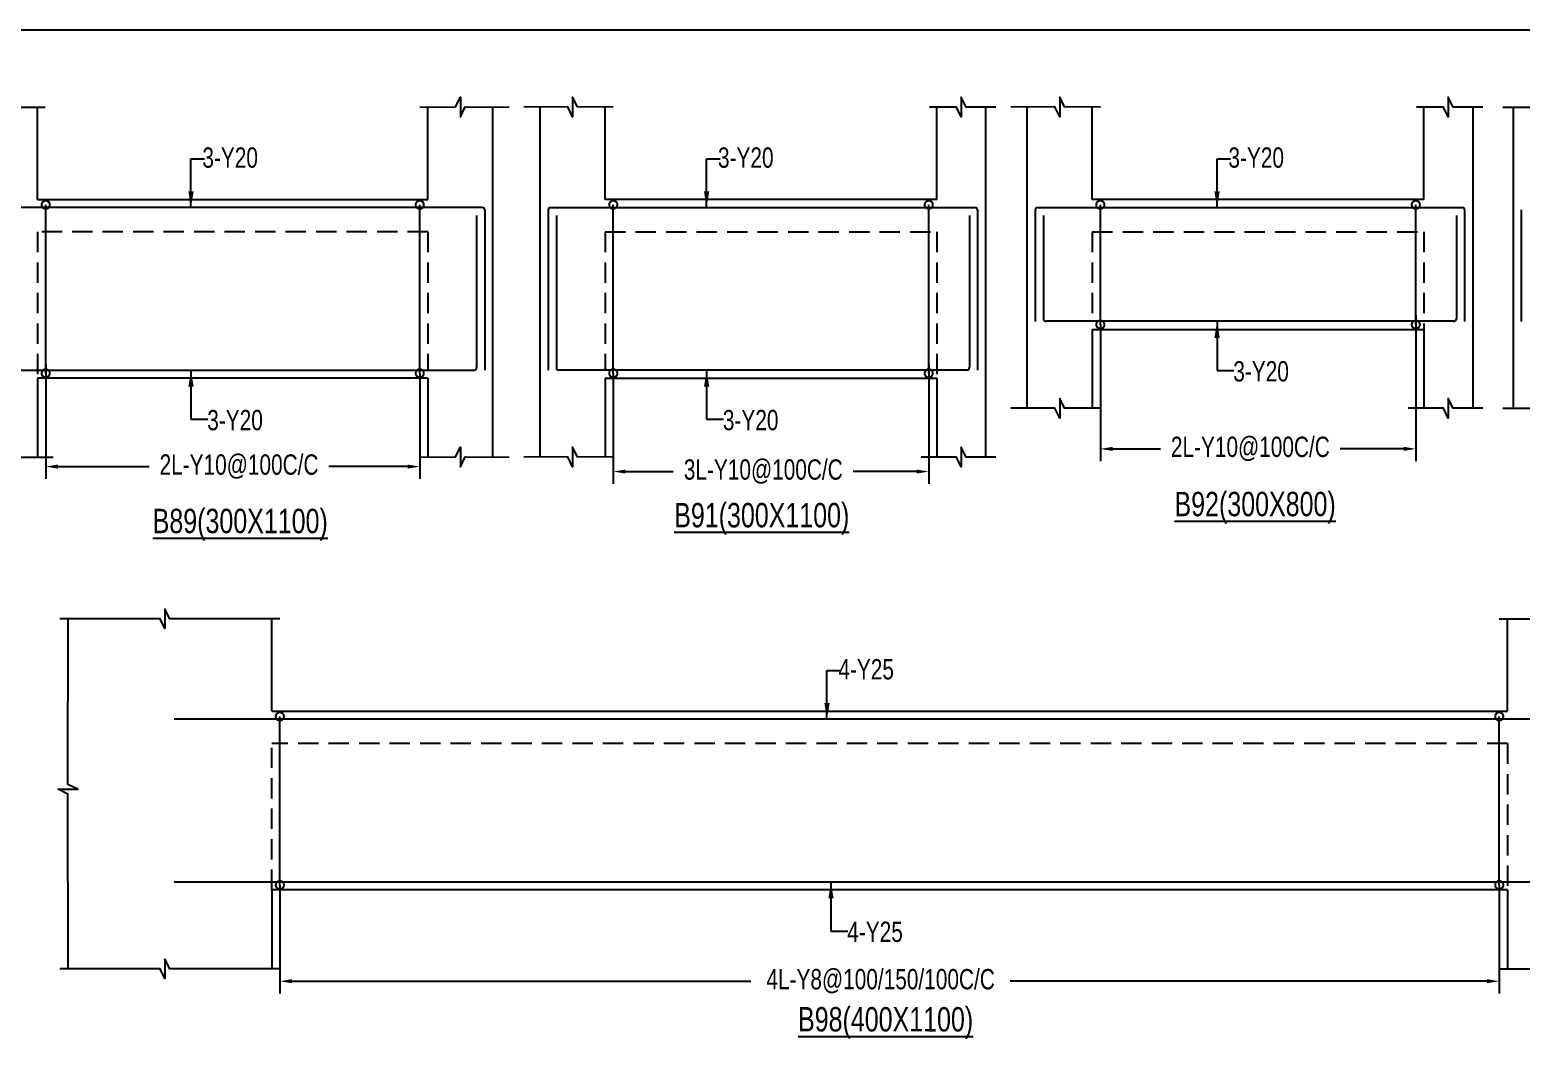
# Model space of a CAD drawing. Header units: millimetres. Extents: x 31347440 to 31744305, y -21457036 to -21063618.
# Drawn here: x 31651786 to 31660959, y -21165985 to -21159764 of the extents above; entities that cross this region are included whole.
import ezdxf

# ---------------------------------------------------------------- set-up
doc = ezdxf.new("R2010")
doc.units = ezdxf.units.MM
doc.header["$LTSCALE"] = 1000
doc.header["$MEASUREMENT"] = 0
doc.header["$PDMODE"] = 3
for name, pattern in [('CONTINOUS', [0]), ('CONTINU', [0]), ('HIDDEN', [0.375, 0.25, -0.125])]:
    doc.linetypes.add(name, pattern=pattern)
for name, color, linetype in [('-S-ARROW', 253, 'Continuous'), ('-S-MISC', 8, 'Continuous'), ('-S-STIRUP', 11, 'Continuous'), ('-STR-BEAM', 7, 'CONTINU'), ('-STR-COLUMN', 5, 'HIDDEN'), ('-STR-REINF', 3, 'Continuous'), ('-STR-RF-DIM', 8, 'CONTINOUS'), ('-STR-TEXT', 6, 'Continuous'), ('SEC TEXT', 9, 'Continuous'), ('SLAB LINE', 254, 'HIDDEN')]:
    doc.layers.add(name, color=color, linetype=linetype)
doc.styles.add('BEAM-LS', font='romans.shx', dxfattribs={"width": 0.8})
doc.styles.add('SOBHA', font='swisscl.ttf')
doc.styles.add('sobha.sed', font='swisscl.ttf')
doc.dimstyles.new('S-50', dxfattribs={"dimscale": 50, "dimtxt": 2.5, "dimasz": 2, "dimexe": 0.5, "dimexo": 0.25, "dimgap": 0.25, "dimtad": 0, "dimdec": 0, "dimrnd": 0.0005, "dimzin": 0, "dimdsep": 46, "dimtxsty": 'sobha.sed', "dimblk": 'OBLIQUE', "dimcen": 0.09, "dimclrd": 8, "dimclre": 8, "dimclrt": 6, "dimadec": 0, "dimazin": 0, "dimtfac": 1, "dimtdec": 0, "dimtofl": 0, "dimtmove": 2, "dimatfit": 3, "dimfxl": 0.18, "dimtolj": 1, "dimtzin": 0, "dimlwd": -1, "dimlwe": -1, "dimarcsym": 0})
doc.dimstyles.new('S-DIM50', dxfattribs={"dimscale": 50, "dimtxt": 2.5, "dimasz": 1.5, "dimexe": 1.5, "dimexo": 1, "dimgap": 0.5, "dimtad": 0, "dimdec": 0, "dimzin": 0, "dimdsep": 46, "dimtxsty": 'SOBHA', "dimcen": 0.09, "dimclrd": 256, "dimclre": 256, "dimclrt": 6, "dimadec": 5, "dimazin": 0, "dimtfac": 1, "dimtdec": 0, "dimtofl": 0, "dimtmove": 0, "dimatfit": 3, "dimfxl": 0.18, "dimtolj": 1, "dimtzin": 0, "dimlwd": -1, "dimlwe": -1, "dimarcsym": 0})
doc.dimstyles.new('STIRUP', dxfattribs={"dimscale": 50, "dimtxt": 2.5, "dimasz": 2.2, "dimexe": 0, "dimexo": 0, "dimgap": 0.5, "dimtad": 0, "dimdec": 0, "dimzin": 0, "dimdsep": 46, "dimtxsty": 'BEAM-LS', "dimblk": 'DOTSMALL', "dimcen": 0.09, "dimclrd": 256, "dimclre": 256, "dimclrt": 256, "dimadec": 5, "dimazin": 0, "dimtfac": 1, "dimtdec": 0, "dimtofl": 0, "dimtmove": 0, "dimatfit": 3, "dimldrblk": 'DOTSMALL', "dimfxl": 0, "dimfxlon": 1, "dimtolj": 1, "dimtzin": 0, "dimlwd": -1, "dimlwe": -1, "dimarcsym": 0})

# ---------------------------------------------------------------- blocks, each defined once
blk = doc.blocks.new('*D128')
at = {"layer": '-STR-RF-DIM', "transparency": 16777216}
for p, q in [((31651883.9, -21161819.7), (31651883.9, -21162525.5)), ((31654184.3, -21161876.6), (31654184.3, -21162525.5)), ((31651958.9, -21162450.5), (31652519.7, -21162450.5)), ((31654109.3, -21162450.5), (31653626, -21162450.5))]:
    blk.add_line(p, q, dxfattribs=at)
for points in [[(31651958.9, -21162438), (31651958.9, -21162463), (31651883.9, -21162450.5)], [(31654109.3, -21162438), (31654109.3, -21162463), (31654184.3, -21162450.5)]]:
    blk.add_solid(points, dxfattribs=at)
at = {"layer": 'Defpoints', "color": 0, "transparency": 16777216}
for p in [(31651883.9, -21161819.7, 178586.6), (31654184.3, -21161876.6, 178586.6), (31654184.3, -21162450.5)]:
    blk.add_point(p, dxfattribs=at)
at = {"layer": '-STR-RF-DIM', "color": 6, "transparency": 16777216, "insert": (31653072.8, -21162450.5), "char_height": 125, "attachment_point": 5, "style": 'SOBHA'}
blk.add_mtext('\\A1;2L-Y10@100C/C', dxfattribs=at)
blk = doc.blocks.new('_DotSmall')
at = {"color": 0, "linetype": 'ByBlock', "const_width": 0.5}
blk.add_lwpolyline([(-0.0625, 0, 1), (0.0625, 0, 1)], format="xyb", close=True, dxfattribs=at)
blk = doc.blocks.new('*D129')
at = {"layer": '-S-STIRUP', "ltscale": 100, "transparency": 16777216}
blk.add_line((31651883.9, -21161876.6), (31651883.9, -21160839.9), dxfattribs=at)
at = {"layer": 'Defpoints', "color": 0, "linetype": 'CONTINU', "ltscale": 100, "transparency": 16777216}
for p in [(31651883.9, -21160839.9), (31651883.9, -21160839.9), (31651883.9, -21161876.6)]:
    blk.add_point(p, dxfattribs=at)
at = {"layer": '-S-STIRUP', "linetype": 'CONTINU', "ltscale": 100, "transparency": 16777216, "xscale": 100, "yscale": 100, "zscale": 100}
for p, rotation in [((31651883.9, -21160839.9), 90), ((31651883.9, -21161876.6), 270)]:
    blk.add_blockref('_DotSmall', p, dxfattribs=dict(at, rotation=rotation))
blk = doc.blocks.new('_OBLIQUE')
at = {"color": 0, "linetype": 'ByBlock'}
blk.add_line((-0.5, -0.5), (0.5, 0.5), dxfattribs=at)
blk = doc.blocks.new('*D130')
at = {"layer": '-S-STIRUP', "ltscale": 100, "transparency": 16777216}
blk.add_line((31654184.3, -21161876.6), (31654184.3, -21160839.9), dxfattribs=at)
at = {"layer": 'Defpoints', "color": 0, "linetype": 'CONTINU', "ltscale": 100, "transparency": 16777216}
for p in [(31654184.3, -21160839.9), (31654184.3, -21160839.9), (31654184.3, -21161876.6)]:
    blk.add_point(p, dxfattribs=at)
at = {"layer": '-S-STIRUP', "linetype": 'CONTINU', "ltscale": 100, "transparency": 16777216, "xscale": 100, "yscale": 100, "zscale": 100}
for p, rotation in [((31654184.3, -21160839.9), 90), ((31654184.3, -21161876.6), 270)]:
    blk.add_blockref('_DotSmall', p, dxfattribs=dict(at, rotation=rotation))
blk = doc.blocks.new('*D131')
at = {"layer": '-STR-RF-DIM', "transparency": 16777216}
for p, q in [((31657315, -21161819.7), (31657315, -21162556)), ((31655374.7, -21161876.6), (31655374.7, -21162556)), ((31655449.7, -21162481), (31655744, -21162481)), ((31657240, -21162481), (31656850.6, -21162481))]:
    blk.add_line(p, q, dxfattribs=at)
for points in [[(31655449.7, -21162468.5), (31655449.7, -21162493.5), (31655374.7, -21162481)], [(31657240, -21162468.5), (31657240, -21162493.5), (31657315, -21162481)]]:
    blk.add_solid(points, dxfattribs=at)
at = {"layer": 'Defpoints', "color": 0, "transparency": 16777216}
for p in [(31657315, -21161819.7, 178586.6), (31655374.7, -21161876.6, 178586.6), (31655374.7, -21162481)]:
    blk.add_point(p, dxfattribs=at)
at = {"layer": '-STR-RF-DIM', "color": 6, "transparency": 16777216, "insert": (31656297.3, -21162481), "char_height": 125, "attachment_point": 5, "style": 'SOBHA'}
blk.add_mtext('\\A1;3L-Y10@100C/C', dxfattribs=at)
blk = doc.blocks.new('*D132')
at = {"layer": '-S-STIRUP', "ltscale": 100, "transparency": 16777216}
blk.add_line((31657315, -21161876.6), (31657315, -21160839.9), dxfattribs=at)
at = {"layer": 'Defpoints', "color": 0, "linetype": 'CONTINU', "ltscale": 100, "transparency": 16777216}
for p in [(31657315, -21160839.9), (31657315, -21160839.9), (31657315, -21161876.6)]:
    blk.add_point(p, dxfattribs=at)
at = {"layer": '-S-STIRUP', "linetype": 'CONTINU', "ltscale": 100, "transparency": 16777216, "xscale": 100, "yscale": 100, "zscale": 100}
for p, rotation in [((31657315, -21160839.9), 90), ((31657315, -21161876.6), 270)]:
    blk.add_blockref('_DotSmall', p, dxfattribs=dict(at, rotation=rotation))
blk = doc.blocks.new('*D133')
at = {"layer": '-S-STIRUP', "ltscale": 100, "transparency": 16777216}
blk.add_line((31655374.7, -21161876.6), (31655374.7, -21160839.9), dxfattribs=at)
at = {"layer": 'Defpoints', "color": 0, "linetype": 'CONTINU', "ltscale": 100, "transparency": 16777216}
for p in [(31655374.7, -21160839.9), (31655374.7, -21160839.9), (31655374.7, -21161876.6)]:
    blk.add_point(p, dxfattribs=at)
at = {"layer": '-S-STIRUP', "linetype": 'CONTINU', "ltscale": 100, "transparency": 16777216, "xscale": 100, "yscale": 100, "zscale": 100}
for p, rotation in [((31655374.7, -21160839.9), 90), ((31655374.7, -21161876.6), 270)]:
    blk.add_blockref('_DotSmall', p, dxfattribs=dict(at, rotation=rotation))
blk = doc.blocks.new('*D134')
at = {"layer": '-STR-RF-DIM', "transparency": 16777216}
for p, q in [((31660310.7, -21161519.7), (31660310.7, -21162416.5)), ((31658370.4, -21161576.6), (31658370.4, -21162416.5)), ((31658445.4, -21162341.5), (31658739.8, -21162341.5)), ((31660235.7, -21162341.5), (31659846.2, -21162341.5))]:
    blk.add_line(p, q, dxfattribs=at)
for points in [[(31658445.4, -21162329), (31658445.4, -21162354), (31658370.4, -21162341.5)], [(31660235.7, -21162329), (31660235.7, -21162354), (31660310.7, -21162341.5)]]:
    blk.add_solid(points, dxfattribs=at)
at = {"layer": 'Defpoints', "color": 0, "transparency": 16777216}
for p in [(31660310.7, -21161519.7, 178586.6), (31658370.4, -21161576.6, 178586.6), (31658370.4, -21162341.5)]:
    blk.add_point(p, dxfattribs=at)
at = {"layer": '-STR-RF-DIM', "color": 6, "transparency": 16777216, "insert": (31659293, -21162341.5), "char_height": 125, "attachment_point": 5, "style": 'SOBHA'}
blk.add_mtext('\\A1;2L-Y10@100C/C', dxfattribs=at)
blk = doc.blocks.new('*D135')
at = {"layer": '-S-STIRUP', "ltscale": 100, "transparency": 16777216}
blk.add_line((31660310.7, -21161576.6), (31660310.7, -21160839.9), dxfattribs=at)
at = {"layer": 'Defpoints', "color": 0, "linetype": 'CONTINU', "ltscale": 100, "transparency": 16777216}
for p in [(31660310.7, -21160839.9), (31660310.7, -21160839.9), (31660310.7, -21161576.6)]:
    blk.add_point(p, dxfattribs=at)
at = {"layer": '-S-STIRUP', "linetype": 'CONTINU', "ltscale": 100, "transparency": 16777216, "xscale": 100, "yscale": 100, "zscale": 100}
for p, rotation in [((31660310.7, -21160839.9), 90), ((31660310.7, -21161576.6), 270)]:
    blk.add_blockref('_DotSmall', p, dxfattribs=dict(at, rotation=rotation))
blk = doc.blocks.new('*D136')
at = {"layer": '-S-STIRUP', "ltscale": 100, "transparency": 16777216}
blk.add_line((31658370.4, -21161576.6), (31658370.4, -21160839.9), dxfattribs=at)
at = {"layer": 'Defpoints', "color": 0, "linetype": 'CONTINU', "ltscale": 100, "transparency": 16777216}
for p in [(31658370.4, -21160839.9), (31658370.4, -21160839.9), (31658370.4, -21161576.6)]:
    blk.add_point(p, dxfattribs=at)
at = {"layer": '-S-STIRUP', "linetype": 'CONTINU', "ltscale": 100, "transparency": 16777216, "xscale": 100, "yscale": 100, "zscale": 100}
for p, rotation in [((31658370.4, -21160839.9), 90), ((31658370.4, -21161576.6), 270)]:
    blk.add_blockref('_DotSmall', p, dxfattribs=dict(at, rotation=rotation))
blk = doc.blocks.new('*D146')
at = {"layer": '-S-STIRUP', "ltscale": 100, "transparency": 16777216}
blk.add_line((31660823.9, -21165024.2), (31660823.9, -21163987.5), dxfattribs=at)
at = {"layer": 'Defpoints', "color": 0, "linetype": 'CONTINU', "ltscale": 100, "transparency": 16777216}
for p in [(31660823.9, -21163987.5), (31660823.9, -21163987.5), (31660823.9, -21165024.2, 0)]:
    blk.add_point(p, dxfattribs=at)
at = {"layer": '-S-STIRUP', "linetype": 'CONTINU', "ltscale": 100, "transparency": 16777216, "xscale": 100, "yscale": 100, "zscale": 100}
for p, rotation in [((31660823.9, -21163987.5), 90), ((31660823.9, -21165024.2), 270)]:
    blk.add_blockref('_DotSmall', p, dxfattribs=dict(at, rotation=rotation))
blk = doc.blocks.new('*D147')
at = {"layer": '-S-STIRUP', "ltscale": 100, "transparency": 16777216}
blk.add_line((31653323.9, -21165024.2), (31653323.9, -21163987.5), dxfattribs=at)
at = {"layer": 'Defpoints', "color": 0, "linetype": 'CONTINU', "ltscale": 100, "transparency": 16777216}
for p in [(31653323.9, -21163987.5), (31653323.9, -21163987.5), (31653323.9, -21165024.2, 0)]:
    blk.add_point(p, dxfattribs=at)
at = {"layer": '-S-STIRUP', "linetype": 'CONTINU', "ltscale": 100, "transparency": 16777216, "xscale": 100, "yscale": 100, "zscale": 100}
for p, rotation in [((31653323.9, -21163987.5), 90), ((31653323.9, -21165024.2), 270)]:
    blk.add_blockref('_DotSmall', p, dxfattribs=dict(at, rotation=rotation))
blk = doc.blocks.new('*D148')
at = {"layer": '-STR-RF-DIM', "transparency": 16777216}
for p, q in [((31653323.9, -21165024.2), (31653323.9, -21165690.9)), ((31660823.9, -21165024.2), (31660823.9, -21165690.9)), ((31653398.9, -21165615.9), (31656221.3, -21165615.9)), ((31660748.9, -21165615.9), (31657816.6, -21165615.9))]:
    blk.add_line(p, q, dxfattribs=at)
for points in [[(31653398.9, -21165603.4), (31653398.9, -21165628.4), (31653323.9, -21165615.9)], [(31660748.9, -21165603.4), (31660748.9, -21165628.4), (31660823.9, -21165615.9)]]:
    blk.add_solid(points, dxfattribs=at)
at = {"layer": 'Defpoints', "color": 0, "transparency": 16777216}
for p in [(31653323.9, -21165024.2, 178586.6), (31660823.9, -21165024.2, 178586.6), (31653323.9, -21165615.9)]:
    blk.add_point(p, dxfattribs=at)
at = {"layer": '-STR-RF-DIM', "color": 6, "transparency": 16777216, "insert": (31657018.9, -21165615.9), "char_height": 125, "attachment_point": 5, "style": 'SOBHA'}
blk.add_mtext('\\A1;4L-Y8@100/150/100C/C', dxfattribs=at)

msp = doc.modelspace()

# ---------------------------------------------------------------- linework, layer by layer
at = {"layer": '-S-MISC', "linetype": 'ByBlock', "ltscale": 1000, "elevation": 0}
for points in [[(31651471.5, -21160238.7), (31651654.2, -21160238.7), (31651684.1, -21160179), (31651684.1, -21160299.2), (31651713.9, -21160238.7), (31651880, -21160238.7)], [(31654184.3, -21160238.7), (31654404.3, -21160238.3), (31654434.2, -21160178.6), (31654434.2, -21160298.8), (31654464, -21160238.3), (31654734.1, -21160238.7)], [(31655374.7, -21160238.7), (31655154.6, -21160238.3), (31655124.8, -21160178.6), (31655124.8, -21160298.8), (31655094.9, -21160238.3), (31654824.8, -21160238.7)], [(31657727.4, -21160238.7), (31657544.7, -21160238.7), (31657514.8, -21160179), (31657514.8, -21160299.2), (31657485, -21160238.7), (31657319, -21160238.7)], [(31658370.4, -21160238.7), (31658150.3, -21160238.3), (31658120.4, -21160178.6), (31658120.4, -21160298.8), (31658090.6, -21160238.3), (31657820.5, -21160238.7)], [(31660723.1, -21160238.7), (31660540.4, -21160238.7), (31660510.5, -21160179), (31660510.5, -21160299.2), (31660480.7, -21160238.7), (31660314.6, -21160238.7)], [(31660846.2, -21160238.7), (31661028.9, -21160238.7), (31661058.8, -21160179), (31661058.8, -21160299.2), (31661088.7, -21160238.7), (31661254.7, -21160238.7)], [(31658370.4, -21162091.5), (31658150.3, -21162091.1), (31658120.4, -21162031.4), (31658120.4, -21162151.6), (31658090.6, -21162091.1), (31657820.5, -21162091.5)], [(31660723.1, -21162091.5), (31660540.4, -21162091.5), (31660510.5, -21162031.8), (31660510.5, -21162152), (31660480.7, -21162091.5), (31660264.7, -21162091.5)], [(31660846.2, -21162091.5), (31661028.9, -21162091.5), (31661058.8, -21162031.8), (31661058.8, -21162152), (31661088.6, -21162091.5), (31661304.6, -21162091.5)], [(31651471.5, -21162391.5), (31651654.2, -21162391.5), (31651684.1, -21162331.8), (31651684.1, -21162452), (31651713.9, -21162391.5), (31651929.9, -21162391.5)], [(31654184.3, -21162391.5), (31654404.3, -21162391.1), (31654434.2, -21162331.4), (31654434.2, -21162451.6), (31654464, -21162391.1), (31654734.1, -21162391.5)], [(31655374.7, -21162391.5), (31655154.6, -21162391.1), (31655124.8, -21162331.4), (31655124.8, -21162451.6), (31655094.9, -21162391.1), (31654824.8, -21162391.5)], [(31657727.4, -21162391.5), (31657544.7, -21162391.5), (31657514.9, -21162331.8), (31657514.9, -21162452), (31657485, -21162391.5), (31657269, -21162391.5)], [(31652021.5, -21165539.1), (31652020.8, -21164465.2), (31651961.1, -21164435.3), (31652081.3, -21164435.3), (31652020.8, -21164405.5), (31652021.3, -21163386.3)], [(31653323.9, -21163386.3), (31652647.4, -21163386.3), (31652617.5, -21163326.6), (31652617.5, -21163446.8), (31652587.7, -21163386.3), (31651971.5, -21163386.5)], [(31660823.9, -21163386.3), (31661500.4, -21163386.3), (31661530.3, -21163326.6), (31661530.3, -21163446.8), (31661560.1, -21163386.3), (31662176.3, -21163386.5)], [(31653322.3, -21165539.1), (31652647.4, -21165539.1), (31652617.5, -21165479.4), (31652617.5, -21165599.6), (31652587.7, -21165539.1), (31651971.5, -21165539.3)], [(31660825.4, -21165539.1), (31661500.4, -21165539.1), (31661530.3, -21165479.4), (31661530.3, -21165599.6), (31661560.1, -21165539.1), (31662176.3, -21165539.3)]]:
    msp.add_lwpolyline(points, dxfattribs=at)
at = {"layer": '-STR-BEAM'}
for p, q in [((31651834.1, -21160806.9, 0), (31654234.1, -21160806.9, 0)), ((31657364.8, -21160806.9, 0), (31655324.8, -21160806.9, 0)), ((31660360.5, -21160806.9, 0), (31658320.5, -21160806.9, 0)), ((31653273.9, -21163954.5, 0), (31660873.9, -21163954.5, 0))]:
    msp.add_line(p, q, dxfattribs=at)
at = {"layer": '-STR-BEAM', "elevation": 0}
msp.add_lwpolyline([(31679606.4, -21188463.8), (31644306.4, -21188463.8), (31644306.4, -21159763.8), (31679606.4, -21159763.8)], close=True, dxfattribs=at)
for points in [[(31658320.4, -21161606.9), (31660360.5, -21161606.9)], [(31654234.3, -21161906.9), (31651834.1, -21161906.9)], [(31655324.7, -21161906.9), (31657364.8, -21161906.9)], [(31660873.9, -21165054.5), (31653273.9, -21165054.5)]]:
    msp.add_lwpolyline(points, dxfattribs=at)
at = {"layer": '-STR-COLUMN', "linetype": 'Continuous', "ltscale": 10}
for p, q in [((31651834.1, -21160806.9, 0), (31651834.1, -21160238.7, 0)), ((31654234.1, -21160806.9, 0), (31654234.1, -21160238.7, 0)), ((31654634.1, -21162391.5, 0), (31654634.1, -21160238.7, 0)), ((31654924.8, -21162391.5, 0), (31654924.8, -21160238.7, 0)), ((31655324.8, -21160806.9, 0), (31655324.8, -21160238.7, 0)), ((31657364.8, -21160806.9, 0), (31657364.8, -21160238.7, 0)), ((31657664.9, -21160238.7, 0), (31657664.9, -21162391.5, 0)), ((31657920.5, -21162091.5, 0), (31657920.5, -21160238.7, 0)), ((31658320.5, -21160806.9, 0), (31658320.5, -21160238.7, 0)), ((31660360.5, -21160806.9, 0), (31660360.5, -21160238.7, 0)), ((31660660.6, -21160238.7, 0), (31660660.6, -21162091.5, 0)), ((31660908.8, -21160238.7, 0), (31660908.8, -21162091.5, 0)), ((31658320.4, -21161606.9, 0), (31658320.4, -21162091.5, 0)), ((31660360.5, -21161606.9, 0), (31660360.5, -21162091.5, 0)), ((31651834.1, -21161906.9, 0), (31651834.1, -21162391.5, 0)), ((31654234.3, -21161906.9, 0), (31654234.3, -21162391.5, 0)), ((31655324.7, -21161906.9, 0), (31655324.7, -21162391.5, 0)), ((31657364.8, -21161906.9, 0), (31657364.8, -21162391.5, 0)), ((31653273.9, -21163954.5, 0), (31653273.9, -21163386.3, 0)), ((31660873.9, -21163954.5, 0), (31660873.9, -21163386.3, 0)), ((31653273.9, -21165054.5, 0), (31653273.9, -21165539.1, 0)), ((31660873.9, -21165054.5, 0), (31660873.9, -21165539.1, 0))]:
    msp.add_line(p, q, dxfattribs=at)
at = {"layer": '-STR-REINF', "ltscale": 10}
for p, q in [((31654569.1, -21160856.9, 0), (31651599, -21160856.9, 0)), ((31654534.1, -21160906.9, 0), (31654534.1, -21161841.9, 0)), ((31654584.1, -21160871.9, 0), (31654584.1, -21161857.6, 0)), ((31654974.8, -21160871.9, 0), (31654974.8, -21161857.6, 0)), ((31654989.8, -21160856.9, 0), (31657599.9, -21160856.9, 0)), ((31655024.8, -21160906.9, 0), (31655024.8, -21161841.9, 0)), ((31657564.9, -21160906.9, 0), (31657564.9, -21161841.9, 0)), ((31657614.9, -21160871.9, 0), (31657614.9, -21161857.6, 0)), ((31657970.5, -21160871.9, 0), (31657970.5, -21161557.6, 0)), ((31657985.5, -21160856.9, 0), (31660595.6, -21160856.9, 0)), ((31658020.5, -21160906.9, 0), (31658020.5, -21161541.9, 0)), ((31660560.6, -21160906.9, 0), (31660560.6, -21161541.9, 0)), ((31660610.6, -21160871.9, 0), (31660610.6, -21161557.6, 0)), ((31660958.8, -21160871.9, 0), (31660958.8, -21161557.6, 0)), ((31660545.6, -21161556.9, 0), (31658035.5, -21161556.9, 0)), ((31651649, -21161856.9, 0), (31654519.1, -21161856.9, 0)), ((31657549.9, -21161856.9, 0), (31655039.8, -21161856.9, 0)), ((31661534.2, -21164004.5, 0), (31652673.9, -21164004.5, 0)), ((31652673.9, -21165004.5, 0), (31661534.2, -21165004.5, 0))]:
    msp.add_line(p, q, dxfattribs=at)
for centre, start, end in [((31654569.1, -21160871.9, 0), 0, 90), ((31654989.8, -21160871.9, 0), 90, 180), ((31657599.9, -21160871.9, 0), 0, 90), ((31657985.5, -21160871.9, 0), 90, 180), ((31660595.6, -21160871.9, 0), 0, 90), ((31658035.5, -21161541.9, 0), 180, 270), ((31660545.6, -21161541.9, 0), 270, 0), ((31654519.1, -21161841.9, 0), 270, 0), ((31655039.8, -21161841.9, 0), 180, 270), ((31657549.9, -21161841.9, 0), 270, 0)]:
    msp.add_arc(centre, 15, start, end, dxfattribs=at)
at = {"layer": 'SLAB LINE', "color": 8, "linetype": 'HIDDEN', "ltscale": 0.5}
for p, q in [((31654234.1, -21161006.9, 0), (31651834.1, -21161006.9, 0)), ((31651834.1, -21161006.9, 0), (31651834.1, -21161906.9, 0)), ((31654234.1, -21161006.9, 0), (31654234.1, -21161856.9, 0)), ((31655324.8, -21161006.9, 0), (31657364.8, -21161006.9, 0)), ((31655324.8, -21161006.9, 0), (31655324.8, -21161856.9, 0)), ((31657364.8, -21161006.9, 0), (31657364.8, -21161906.9, 0)), ((31658320.5, -21161006.9, 0), (31660360.5, -21161006.9, 0)), ((31658320.5, -21161006.9, 0), (31658320.5, -21161556.9, 0)), ((31660360.5, -21161006.9, 0), (31660360.5, -21161606.9, 0)), ((31660873.7, -21164154.5, 0), (31653273.9, -21164154.5, 0)), ((31653273.9, -21165054.5, 0), (31653273.9, -21164154.5, 0)), ((31660873.7, -21164154.5, 0), (31660873.7, -21165054.5, 0))]:
    msp.add_line(p, q, dxfattribs=at)

# ---------------------------------------------------------------- texts
at = {"layer": '-STR-TEXT', "color": 6, "style": 'SOBHA'}
for s, p in [('3-Y20', (31652847.3, -21160612.1, 0)), ('3-Y20', (31656018.7, -21160612.1, 0)), ('3-Y20', (31659158.1, -21160612.1, 0)), ('3-Y20', (31659188.2, -21161926.9, 0)), ('3-Y20', (31652877.4, -21162226.9, 0)), ('3-Y20', (31656048.8, -21162226.9, 0)), ('4-Y25', (31656759, -21163759.6, 0)), ('4-Y25', (31656813.7, -21165374.5, 0))]:
    msp.add_text(s, height=125, dxfattribs=at).set_placement(p)
at = {"layer": 'SEC TEXT', "color": 4, "linetype": 'ByBlock', "style": 'sobha.sed'}
for s, rotation, p in [('%%UB92(300X800)', 0.01072, (31658826.7, -21162755.8, 0)), ('%%UB89(300X1100)', 359.98928, (31652541.8, -21162860, 0)), ('%%UB91(300X1100)', 359.98928, (31655749.5, -21162824.1, 0)), ('%%UB98(400X1100)', 359.98928, (31656511.2, -21165925.2, 0))]:
    msp.add_text(s, height=150, rotation=rotation, dxfattribs=at).set_placement(p)

# ---------------------------------------------------------------- dimensions: what is measured, and where the dimension line sits
at = {"layer": '-S-STIRUP', "linetype": 'CONTINU', "ltscale": 100}
for base, p1, p2, picture, middle in [((31651883.9, -21160839.9, 178586.6), (31651883.9, -21161876.6, 178586.6), (31651883.9, -21160839.9, 178586.6), '*D129', (31651883.9, -21161358.3, 178586.6)), ((31654184.3, -21160839.9, 178586.6), (31654184.3, -21161876.6, 178586.6), (31654184.3, -21160839.9, 178586.6), '*D130', (31654184.3, -21161358.3, 178586.6)), ((31655374.7, -21160839.9, 178586.6), (31655374.7, -21161876.6, 178586.6), (31655374.7, -21160839.9, 178586.6), '*D133', (31655374.7, -21161358.3, 178586.6)), ((31657315, -21160839.9, 178586.6), (31657315, -21161876.6, 178586.6), (31657315, -21160839.9, 178586.6), '*D132', (31657315, -21161358.3, 178586.6)), ((31658370.4, -21160839.9, 178586.6), (31658370.4, -21161576.6, 178586.6), (31658370.4, -21160839.9, 178586.6), '*D136', (31658370.4, -21161208.3, 178586.6)), ((31660310.7, -21160839.9, 178586.6), (31660310.7, -21161576.6, 178586.6), (31660310.7, -21160839.9, 178586.6), '*D135', (31660310.7, -21161208.3, 178586.6)), ((31653323.9, -21163987.5, 178586.6), (31653323.9, -21165024.2, 178586.6), (31653323.9, -21163987.5, 178586.6), '*D147', (31653323.9, -21164505.8, 178586.6)), ((31660823.9, -21163987.5, 178586.6), (31660823.9, -21165024.2, 178586.6), (31660823.9, -21163987.5, 178586.6), '*D146', (31660823.9, -21164505.8, 178586.6))]:
    dim = msp.add_linear_dim(base=base, p1=p1, p2=p2, angle=90, text=' ', dimstyle='STIRUP', override={"dimasz": 2}, dxfattribs=at)
    dim.commit()
    dim.dimension.update_dxf_attribs({"geometry": picture, "text_midpoint": middle})
at = {"layer": '-STR-RF-DIM'}
for base, p1, p2, text, picture, middle in [((31658370.4, -21162341.5, 0), (31660310.7, -21161519.7, 178586.6), (31658370.4, -21161576.6, 178586.6), '2L-Y10@100C/C', '*D134', (31659293, -21162341.5, 0)), ((31655374.7, -21162481, 0), (31657315, -21161819.7, 178586.6), (31655374.7, -21161876.6, 178586.6), '3L-Y10@100C/C', '*D131', (31656297.3, -21162481, 0)), ((31653323.9, -21165615.9, 0), (31660823.9, -21165024.2, 178586.6), (31653323.9, -21165024.2, 178586.6), '4L-Y8@100/150/100C/C', '*D148', (31657018.9, -21165615.9, 0))]:
    dim = msp.add_linear_dim(base=base, p1=p1, p2=p2, angle=180, text=text, dimstyle='S-DIM50', override={"dimscale": 1, "dimtxt": 125, "dimasz": 75, "dimexe": 75, "dimexo": 0, "dimgap": 25, "dimsah": 1, "dimcen": 4.5, "dimfxl": 75}, dxfattribs=at)
    dim.commit()
    dim.dimension.update_dxf_attribs({"geometry": picture, "text_midpoint": middle, "dimtype": 160})
dim = msp.add_linear_dim(base=(31654184.3, -21162450.5, 0), p1=(31651883.9, -21161819.7, 178586.6), p2=(31654184.3, -21161876.6, 178586.6), text='2L-Y10@100C/C', dimstyle='S-DIM50', override={"dimscale": 1, "dimtxt": 125, "dimasz": 75, "dimexe": 75, "dimexo": 0, "dimgap": 25, "dimsah": 1, "dimcen": 4.5, "dimfxl": 75}, dxfattribs=at)
dim.commit()
dim.dimension.update_dxf_attribs({"geometry": '*D128', "text_midpoint": (31653072.8, -21162450.5, 0), "dimtype": 160})

# ---------------------------------------------------------------- leaders
at = {"layer": '-S-ARROW'}
for points in [[(31652777.3, -21160856.9, 0), (31652777.3, -21160556.9, 0), (31652859.7, -21160556.9, 0)], [(31655948.7, -21160856.9, 0), (31655948.7, -21160556.9, 0), (31656031.1, -21160556.9, 0)], [(31659088.2, -21160856.9, 0), (31659088.2, -21160556.9, 0), (31659170.5, -21160556.9, 0)], [(31659088.2, -21161559.6, 0), (31659088.2, -21161859.6, 0), (31659191.6, -21161859.6, 0)], [(31652777.3, -21161859.6, 0), (31652777.3, -21162159.6, 0), (31652880.8, -21162159.6, 0)], [(31655948.7, -21161859.6, 0), (31655948.7, -21162159.6, 0), (31656052.2, -21162159.6, 0)], [(31656689.1, -21164004.5, 0), (31656689.1, -21163704.5, 0), (31656771.5, -21163704.5, 0)], [(31656713.6, -21165007.2, 0), (31656713.6, -21165307.2, 0), (31656817.1, -21165307.2, 0)]]:
    msp.add_leader(points, dimstyle='S-50', override={"dimasz": 2, "dimgap": 0.1, "dimtad": 0}, dxfattribs=at)

doc.saveas('drawing.dxf')
